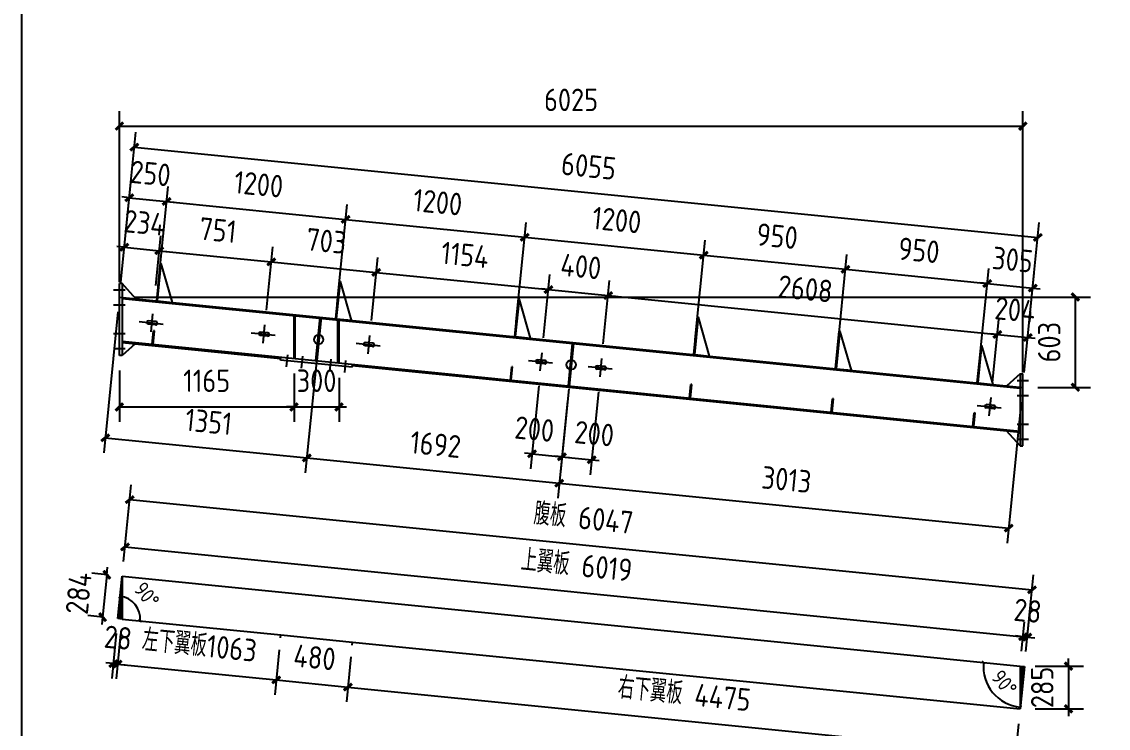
# Model space of a CAD drawing. Extents: x 533809 to 747315, y -17138 to 180511.
# Drawn here: x 664149 to 671395, y 133386 to 138100 of the extents above; entities that cross this region are included whole.
import ezdxf

# ---------------------------------------------------------------- set-up
doc = ezdxf.new("R2010")
doc.units = 0
doc.header["$LTSCALE"] = 1000
doc.header["$MEASUREMENT"] = 0
doc.layers.add('AXIS', color=3, linetype='Continuous')
doc.layers.add('DOTE', color=1, linetype='Continuous')
doc.styles.get("Standard").update_dxf_attribs({"font": 'gbenor.shx', "bigfont": 'gbcbig.shx'})
doc.dimstyles.get("Standard").update_dxf_attribs({"dimscale": 100, "dimtxt": 3.5, "dimasz": 1, "dimexe": 2.5, "dimexo": 3, "dimgap": 1.5, "dimtad": 1, "dimdec": 0, "dimzin": 0, "dimdsep": 46, "dimtxsty": 'Standard', "dimblk": 'ARCHTICK', "dimcen": 0.09, "dimadec": 0, "dimazin": 0, "dimtfac": 1, "dimtdec": 0, "dimtix": 1, "dimtmove": 2, "dimatfit": 3, "dimfxl": 1, "dimtolj": 1, "dimtzin": 0, "dimarcsym": 0})

# ---------------------------------------------------------------- blocks, each defined once
blk = doc.blocks.new('_ArchTick')
at = {"color": 0, "linetype": 'ByBlock', "const_width": 0.4}
blk.add_lwpolyline([(-0.5, -0.5), (0.5, 0.5)], dxfattribs=at)
blk = doc.blocks.new('*D1170')
at = {"layer": 'AXIS', "color": 3, "lineweight": -2}
for p, q in [((664828.2, 134500), (664847.7, 134695.8)), ((664837.8, 134596.3), (670826.8, 133997.4)), ((670817.2, 133901.1), (670836.7, 134096.9))]:
    blk.add_line(p, q, dxfattribs=at)
at = {"layer": 'Defpoints', "color": 0}
for p in [(664818.2, 134400.5), (670826.8, 133997.4), (670807.2, 133801.6)]:
    blk.add_point(p, dxfattribs=at)
at = {"layer": 'AXIS', "color": 3, "lineweight": -2, "xscale": 50, "yscale": 50, "zscale": 50}
for p, rotation in [((664837.8, 134596.3), 174.289406862513), ((670826.8, 133997.4), 354.2894068625131)]:
    blk.add_blockref('_ArchTick', p, dxfattribs=dict(at, rotation=rotation))
at = {"layer": 'AXIS', "color": 0, "insert": (667850.2, 134475.9), "char_height": 150, "attachment_point": 5, "rotation": 354.28941}
blk.add_mtext('\\A1;上翼板 6019', dxfattribs=at)
blk = doc.blocks.new('*D1171')
at = {"layer": 'AXIS', "color": 3, "lineweight": -2}
for p, q in [((670817.2, 133901.1), (670836.7, 134096.9)), ((670845.4, 133898.3), (670865, 134094)), ((670826.8, 133997.4), (670777, 134002.3)), ((670826.8, 133997.4), (670855.1, 133994.5)), ((670855.1, 133994.5), (670904.8, 133989.6))]:
    blk.add_line(p, q, dxfattribs=at)
at = {"layer": 'Defpoints', "color": 0}
for p in [(670855.1, 133994.5), (670807.2, 133801.6), (670835.5, 133798.8)]:
    blk.add_point(p, dxfattribs=at)
at = {"layer": 'AXIS', "color": 3, "lineweight": -2, "xscale": 50, "yscale": 50, "zscale": 50}
for p, rotation in [((670826.8, 133997.4), 354.2894068625289), ((670855.1, 133994.5), 174.2894068625289)]:
    blk.add_blockref('_ArchTick', p, dxfattribs=dict(at, rotation=rotation))
at = {"layer": 'AXIS', "color": 0, "insert": (670858.3, 134170.1), "char_height": 150, "attachment_point": 5, "rotation": 354.28941}
blk.add_mtext('\\A1;28', dxfattribs=at)
blk = doc.blocks.new('*D1172')
at = {"layer": 'AXIS', "color": 3, "lineweight": -2}
for p, q in [((664828.2, 134500), (664879.3, 135011.2)), ((664869.3, 134911.7), (670886.6, 134310)), ((670845.4, 133898.3), (670896.6, 134409.5))]:
    blk.add_line(p, q, dxfattribs=at)
at = {"layer": 'Defpoints', "color": 0}
for p in [(664818.2, 134400.5), (670886.6, 134310), (670835.5, 133798.8)]:
    blk.add_point(p, dxfattribs=at)
at = {"layer": 'AXIS', "color": 3, "lineweight": -2, "xscale": 50, "yscale": 50, "zscale": 50}
for p, rotation in [((664869.3, 134911.7), 174.2894068625008), ((670886.6, 134310), 354.2894068625008)]:
    blk.add_blockref('_ArchTick', p, dxfattribs=dict(at, rotation=rotation))
at = {"layer": 'AXIS', "color": 0, "insert": (667895.9, 134789.9), "char_height": 150, "attachment_point": 5, "rotation": 354.28941}
blk.add_mtext('\\A1;腹板 6047', dxfattribs=at)
blk = doc.blocks.new('*D1173')
at = {"layer": 'AXIS', "color": 3, "lineweight": -2}
for p, q in [((664718.7, 134410.4), (664617.4, 134420.6)), ((664716.9, 134410.6), (664721.9, 134460.4)), ((664716.9, 134410.6), (664688.6, 134128)), ((664690.5, 134127.9), (664589.1, 134138)), ((664688.6, 134128), (664683.7, 134078.3))]:
    blk.add_line(p, q, dxfattribs=at)
at = {"layer": 'Defpoints', "color": 0}
for p in [(664818.2, 134400.5), (664688.6, 134128), (664790, 134117.9)]:
    blk.add_point(p, dxfattribs=at)
at = {"layer": 'AXIS', "color": 3, "lineweight": -2, "xscale": 50, "yscale": 50, "zscale": 50}
for p, rotation in [((664716.9, 134410.6), 264.2894068625126), ((664688.6, 134128), 84.28940686251264)]:
    blk.add_blockref('_ArchTick', p, dxfattribs=dict(at, rotation=rotation))
at = {"layer": 'AXIS', "color": 0, "insert": (664528.6, 134286.7), "char_height": 150, "attachment_point": 5, "rotation": 84.28941}
blk.add_mtext('\\A1;284', dxfattribs=at)
blk = doc.blocks.new('*D1174')
at = {"layer": 'AXIS', "color": 3, "lineweight": -2}
for p, q in [((664780, 134018.4), (664750, 133718.2)), ((664808.3, 134015.6), (664778.3, 133715.4)), ((664759.9, 133817.7), (664710.2, 133822.7)), ((664759.9, 133817.7), (664788.2, 133814.9)), ((664788.2, 133814.9), (664838, 133809.9))]:
    blk.add_line(p, q, dxfattribs=at)
at = {"layer": 'Defpoints', "color": 0}
for p in [(664790, 134117.9), (664818.2, 134115.1), (664788.2, 133814.9)]:
    blk.add_point(p, dxfattribs=at)
at = {"layer": 'AXIS', "color": 3, "lineweight": -2, "xscale": 50, "yscale": 50, "zscale": 50}
for p, rotation in [((664759.9, 133817.7), 354.2894068624069), ((664788.2, 133814.9), 174.2894068624069)]:
    blk.add_blockref('_ArchTick', p, dxfattribs=dict(at, rotation=rotation))
at = {"layer": 'AXIS', "color": 0, "insert": (664791.5, 133990.5), "char_height": 150, "attachment_point": 5, "rotation": 354.28941}
blk.add_mtext('\\A1;28', dxfattribs=at)
blk = doc.blocks.new('*D1175')
at = {"layer": 'AXIS', "color": 3, "lineweight": -2}
for p, q in [((664808.3, 134015.6), (664778.3, 133715.4)), ((665866.5, 133909.8), (665836.4, 133609.6)), ((664788.2, 133814.9), (665846.4, 133709.1))]:
    blk.add_line(p, q, dxfattribs=at)
at = {"layer": 'Defpoints', "color": 0}
for p in [(664818.2, 134115.1), (665876.4, 134009.3), (665846.4, 133709.1)]:
    blk.add_point(p, dxfattribs=at)
at = {"layer": 'AXIS', "color": 3, "lineweight": -2, "xscale": 50, "yscale": 50, "zscale": 50}
for p, rotation in [((664788.2, 133814.9), 174.2894068624242), ((665846.4, 133709.1), 354.2894068624242)]:
    blk.add_blockref('_ArchTick', p, dxfattribs=dict(at, rotation=rotation))
at = {"layer": 'AXIS', "color": 0, "insert": (665335.2, 133941.1), "char_height": 150, "attachment_point": 5, "rotation": 354.28941}
blk.add_mtext('\\A1;左下翼板1063', dxfattribs=at)
blk = doc.blocks.new('*D1176')
at = {"layer": 'AXIS', "color": 3, "lineweight": -2}
for p, q in [((665866.5, 133909.8), (665836.4, 133609.6)), ((666344.1, 133862), (666314.1, 133561.8)), ((665846.4, 133709.1), (666324, 133661.3))]:
    blk.add_line(p, q, dxfattribs=at)
at = {"layer": 'Defpoints', "color": 0}
for p in [(665876.4, 134009.3), (666354, 133961.5), (666324, 133661.3)]:
    blk.add_point(p, dxfattribs=at)
at = {"layer": 'AXIS', "color": 3, "lineweight": -2, "xscale": 50, "yscale": 50, "zscale": 50}
for p, rotation in [((665846.4, 133709.1), 174.2894068624242), ((666324, 133661.3), 354.2894068624242)]:
    blk.add_blockref('_ArchTick', p, dxfattribs=dict(at, rotation=rotation))
at = {"layer": 'AXIS', "color": 0, "insert": (666102.6, 133859.3), "char_height": 150, "attachment_point": 5, "rotation": 354.28941}
blk.add_mtext('\\A1;480', dxfattribs=at)
blk = doc.blocks.new('*D1177')
at = {"layer": 'AXIS', "color": 3, "lineweight": -2}
for p, q in [((666344.1, 133862), (666314.1, 133561.8)), ((666324, 133661.3), (670777.2, 133216)), ((670797.3, 133416.7), (670767.3, 133116.5))]:
    blk.add_line(p, q, dxfattribs=at)
at = {"layer": 'Defpoints', "color": 0}
for p in [(666354, 133961.5), (670807.2, 133516.2), (670777.2, 133216)]:
    blk.add_point(p, dxfattribs=at)
at = {"layer": 'AXIS', "color": 3, "lineweight": -2, "xscale": 50, "yscale": 50, "zscale": 50}
for p, rotation in [((666324, 133661.3), 174.2894068624242), ((670777.2, 133216), 354.2894068624242)]:
    blk.add_blockref('_ArchTick', p, dxfattribs=dict(at, rotation=rotation))
at = {"layer": 'AXIS', "color": 0, "insert": (668568.5, 133617.7), "char_height": 150, "attachment_point": 5, "rotation": 354.28941}
blk.add_mtext('\\A1;右下翼板 4475', dxfattribs=at)
blk = doc.blocks.new('*D1178')
at = {"color": 0, "lineweight": -2}
blk.add_arc((670835.5, 133798.8), 273.2, 174.28941, 264.28941, dxfattribs=at)
at = {"layer": 'Defpoints', "color": 0}
for p in [(664818.2, 134400.5), (670807.2, 133801.6), (670835.5, 133798.8), (670586.5, 133686.4), (670807.2, 133516.2)]:
    blk.add_point(p, dxfattribs=at)
at = {"color": 0, "lineweight": -2, "xscale": 20, "yscale": 20, "zscale": 20}
for p, rotation in [((670563.7, 133825.9), 84.28940686250147), ((670808.3, 133526.9), 354.2894068624994)]:
    blk.add_blockref('_ArchTick', p, dxfattribs=dict(at, rotation=rotation))
at = {"color": 0, "insert": (670701.5, 133689.1), "char_height": 100, "attachment_point": 5, "rotation": 309.28941}
blk.add_mtext('\\A1;90°', dxfattribs=at)
blk = doc.blocks.new('*D1179')
at = {"color": 0, "lineweight": -2}
blk.add_arc((664790, 134117.9), 149.2, 354.28941, 84.28941, dxfattribs=at)
at = {"layer": 'Defpoints', "color": 0}
for p in [(664818.2, 134400.5), (664925.9, 134179.3), (664790, 134117.9), (664818.2, 134115.1), (665876.4, 134009.3)]:
    blk.add_point(p, dxfattribs=at)
at = {"color": 0, "lineweight": -2, "xscale": 20, "yscale": 20, "zscale": 20}
for p, rotation in [((664804.8, 134266.3), 174.2894068625157), ((664938.4, 134103.1), 264.2894068624988)]:
    blk.add_blockref('_ArchTick', p, dxfattribs=dict(at, rotation=rotation))
at = {"color": 0, "insert": (664982.8, 134275.7), "char_height": 100, "attachment_point": 5, "rotation": 309.28941}
blk.add_mtext('\\A1;90°', dxfattribs=at)
blk = doc.blocks.new('*D1840')
at = {"layer": 'AXIS', "color": 3, "lineweight": -2}
for p, q in [((664900.2, 136263.3), (671276.3, 136263.3)), ((671176.3, 135660.8), (671176.3, 136263.3)), ((670925.2, 135660.8), (671276.3, 135660.8))]:
    blk.add_line(p, q, dxfattribs=at)
at = {"layer": 'Defpoints', "color": 0}
for p in [(664800.2, 136263.3), (671176.3, 136263.3), (670825.2, 135660.8)]:
    blk.add_point(p, dxfattribs=at)
at = {"layer": 'AXIS', "color": 3, "lineweight": -2, "xscale": 50, "yscale": 50, "zscale": 50}
for p, rotation in [((671176.3, 136263.3), 90), ((671176.3, 135660.8), 270)]:
    blk.add_blockref('_ArchTick', p, dxfattribs=dict(at, rotation=rotation))
at = {"layer": 'AXIS', "color": 0, "insert": (671001.3, 135962), "char_height": 150, "attachment_point": 5, "rotation": 90}
blk.add_mtext('\\A1;603', dxfattribs=at)
blk = doc.blocks.new('*D1834')
at = {"layer": 'AXIS', "color": 3, "lineweight": -2}
for p, q in [((664800.2, 136363.3), (664800.2, 137503.5)), ((670825.2, 135760.8), (670825.2, 137503.5)), ((664800.2, 137403.5), (670825.2, 137403.5))]:
    blk.add_line(p, q, dxfattribs=at)
at = {"layer": 'Defpoints', "color": 0}
for p in [(670825.2, 137403.5), (664800.2, 136263.3), (670825.2, 135660.8)]:
    blk.add_point(p, dxfattribs=at)
at = {"layer": 'AXIS', "color": 3, "lineweight": -2, "xscale": 50, "yscale": 50, "zscale": 50, "rotation": 180}
blk.add_blockref('_ArchTick', (664800.2, 137403.5), dxfattribs=at)
at = {"layer": 'AXIS', "color": 3, "lineweight": -2, "xscale": 50, "yscale": 50, "zscale": 50}
blk.add_blockref('_ArchTick', (670825.2, 137403.5), dxfattribs=at)
at = {"layer": 'AXIS', "color": 0, "insert": (667812.7, 137578.5), "char_height": 150, "attachment_point": 5}
blk.add_mtext('\\A1;6025', dxfattribs=at)
blk = doc.blocks.new('*D1841')
at = {"layer": 'AXIS', "color": 3, "lineweight": -2}
for p, q in [((664810.2, 136362.8), (664910.2, 137362.9)), ((664900.2, 137263.4), (670925.2, 136660.9)), ((670835.2, 135760.3), (670935.2, 136760.4))]:
    blk.add_line(p, q, dxfattribs=at)
at = {"layer": 'Defpoints', "color": 0}
for p in [(670925.2, 136660.9), (664800.2, 136263.3), (670825.2, 135660.8)]:
    blk.add_point(p, dxfattribs=at)
at = {"layer": 'AXIS', "color": 3, "lineweight": -2, "xscale": 50, "yscale": 50, "zscale": 50}
for p, rotation in [((664900.2, 137263.4), 174.2894068625012), ((670925.2, 136660.9), 354.2894068625012)]:
    blk.add_blockref('_ArchTick', p, dxfattribs=dict(at, rotation=rotation))
at = {"layer": 'AXIS', "color": 0, "insert": (667930.1, 137136.3), "char_height": 150, "attachment_point": 5, "rotation": 354.28941}
blk.add_mtext('\\A1;6055', dxfattribs=at)
blk = doc.blocks.new('*D1835')
at = {"layer": 'AXIS', "color": 3, "lineweight": -2}
for p, q in [((664810.2, 136362.8), (664876.4, 137025.2)), ((665058.9, 136337.9), (665125.2, 137000.3)), ((664866.5, 136925.7), (664816.7, 136930.7)), ((664866.5, 136925.7), (665115.2, 136900.8)), ((665115.2, 136900.8), (665165, 136895.8))]:
    blk.add_line(p, q, dxfattribs=at)
at = {"layer": 'Defpoints', "color": 0}
for p in [(665115.2, 136900.8), (664800.2, 136263.3), (665049, 136238.4)]:
    blk.add_point(p, dxfattribs=at)
at = {"layer": 'AXIS', "color": 3, "lineweight": -2, "xscale": 50, "yscale": 50, "zscale": 50}
for p, rotation in [((664866.5, 136925.7), 354.2894068624951), ((665115.2, 136900.8), 174.289406862495)]:
    blk.add_blockref('_ArchTick', p, dxfattribs=dict(at, rotation=rotation))
at = {"layer": 'AXIS', "color": 0, "insert": (665008.3, 137087.4), "char_height": 150, "attachment_point": 5, "rotation": 354.28941}
blk.add_mtext('\\A1;250', dxfattribs=at)
blk = doc.blocks.new('*D1842')
at = {"layer": 'AXIS', "color": 3, "lineweight": -2}
for p, q in [((665058.9, 136337.9), (665125.2, 137000.3)), ((665115.2, 136900.8), (666309.3, 136781.4)), ((666253, 136218.5), (666319.2, 136880.9))]:
    blk.add_line(p, q, dxfattribs=at)
at = {"layer": 'Defpoints', "color": 0}
for p in [(666309.3, 136781.4), (665049, 136238.4), (666243, 136119)]:
    blk.add_point(p, dxfattribs=at)
at = {"layer": 'AXIS', "color": 3, "lineweight": -2, "xscale": 50, "yscale": 50, "zscale": 50}
for p, rotation in [((665115.2, 136900.8), 174.2894068625289), ((666309.3, 136781.4), 354.2894068625289)]:
    blk.add_blockref('_ArchTick', p, dxfattribs=dict(at, rotation=rotation))
at = {"layer": 'AXIS', "color": 0, "insert": (665729.7, 137015.2), "char_height": 150, "attachment_point": 5, "rotation": 354.28941}
blk.add_mtext('\\A1;1200', dxfattribs=at)
blk = doc.blocks.new('*D1843')
at = {"layer": 'AXIS', "color": 3, "lineweight": -2}
for p, q in [((666253, 136218.5), (666319.2, 136880.9)), ((666309.3, 136781.4), (667503.3, 136662)), ((667447, 136099.1), (667513.3, 136761.5))]:
    blk.add_line(p, q, dxfattribs=at)
at = {"layer": 'Defpoints', "color": 0}
for p in [(667503.3, 136662), (666243, 136119), (667437.1, 135999.6)]:
    blk.add_point(p, dxfattribs=at)
at = {"layer": 'AXIS', "color": 3, "lineweight": -2, "xscale": 50, "yscale": 50, "zscale": 50}
for p, rotation in [((666309.3, 136781.4), 174.2894068625289), ((667503.3, 136662), 354.2894068625289)]:
    blk.add_blockref('_ArchTick', p, dxfattribs=dict(at, rotation=rotation))
at = {"layer": 'AXIS', "color": 0, "insert": (666923.7, 136895.8), "char_height": 150, "attachment_point": 5, "rotation": 354.28941}
blk.add_mtext('\\A1;1200', dxfattribs=at)
blk = doc.blocks.new('*D1844')
at = {"layer": 'AXIS', "color": 3, "lineweight": -2}
for p, q in [((667447, 136099.1), (667513.3, 136761.5)), ((667503.3, 136662), (668697.4, 136542.6)), ((668641.1, 135979.7), (668707.3, 136642.1))]:
    blk.add_line(p, q, dxfattribs=at)
at = {"layer": 'Defpoints', "color": 0}
for p in [(668697.4, 136542.6), (667437.1, 135999.6), (668631.1, 135880.2)]:
    blk.add_point(p, dxfattribs=at)
at = {"layer": 'AXIS', "color": 3, "lineweight": -2, "xscale": 50, "yscale": 50, "zscale": 50}
for p, rotation in [((667503.3, 136662), 174.2894068625289), ((668697.4, 136542.6), 354.2894068625289)]:
    blk.add_blockref('_ArchTick', p, dxfattribs=dict(at, rotation=rotation))
at = {"layer": 'AXIS', "color": 0, "insert": (668117.7, 136776.4), "char_height": 150, "attachment_point": 5, "rotation": 354.28941}
blk.add_mtext('\\A1;1200', dxfattribs=at)
blk = doc.blocks.new('*D1845')
at = {"layer": 'AXIS', "color": 3, "lineweight": -2}
for p, q in [((668641.1, 135979.7), (668707.3, 136642.1)), ((668697.4, 136542.6), (669642.6, 136448.1)), ((669586.3, 135885.1), (669652.6, 136547.6))]:
    blk.add_line(p, q, dxfattribs=at)
at = {"layer": 'Defpoints', "color": 0}
for p in [(669642.6, 136448.1), (668631.1, 135880.2), (669576.4, 135785.6)]:
    blk.add_point(p, dxfattribs=at)
at = {"layer": 'AXIS', "color": 3, "lineweight": -2, "xscale": 50, "yscale": 50, "zscale": 50}
for p, rotation in [((668697.4, 136542.6), 174.2894068625289), ((669642.6, 136448.1), 354.2894068625289)]:
    blk.add_blockref('_ArchTick', p, dxfattribs=dict(at, rotation=rotation))
at = {"layer": 'AXIS', "color": 0, "insert": (669187.4, 136669.5), "char_height": 150, "attachment_point": 5, "rotation": 354.28941}
blk.add_mtext('\\A1;950', dxfattribs=at)
blk = doc.blocks.new('*D1846')
at = {"layer": 'AXIS', "color": 3, "lineweight": -2}
for p, q in [((669586.3, 135885.1), (669652.6, 136547.6)), ((669642.6, 136448.1), (670587.9, 136353.5)), ((670531.6, 135790.6), (670597.9, 136453))]:
    blk.add_line(p, q, dxfattribs=at)
at = {"layer": 'Defpoints', "color": 0}
for p in [(670587.9, 136353.5), (669576.4, 135785.6), (670521.7, 135691.1)]:
    blk.add_point(p, dxfattribs=at)
at = {"layer": 'AXIS', "color": 3, "lineweight": -2, "xscale": 50, "yscale": 50, "zscale": 50}
for p, rotation in [((669642.6, 136448.1), 174.2894068625289), ((670587.9, 136353.5), 354.2894068625289)]:
    blk.add_blockref('_ArchTick', p, dxfattribs=dict(at, rotation=rotation))
at = {"layer": 'AXIS', "color": 0, "insert": (670132.7, 136574.9), "char_height": 150, "attachment_point": 5, "rotation": 354.28941}
blk.add_mtext('\\A1;950', dxfattribs=at)
blk = doc.blocks.new('*D1847')
at = {"layer": 'AXIS', "color": 3, "lineweight": -2}
for p, q in [((670531.6, 135790.6), (670597.9, 136453)), ((670835.2, 135760.3), (670901.4, 136422.7)), ((670587.9, 136353.5), (670538.2, 136358.5)), ((670587.9, 136353.5), (670891.5, 136323.2)), ((670891.5, 136323.2), (670941.2, 136318.2))]:
    blk.add_line(p, q, dxfattribs=at)
at = {"layer": 'Defpoints', "color": 0}
for p in [(670891.5, 136323.2), (670521.7, 135691.1), (670825.2, 135660.8)]:
    blk.add_point(p, dxfattribs=at)
at = {"layer": 'AXIS', "color": 3, "lineweight": -2, "xscale": 50, "yscale": 50, "zscale": 50}
for p, rotation in [((670587.9, 136353.5), 354.2894068625289), ((670891.5, 136323.2), 174.2894068625289)]:
    blk.add_blockref('_ArchTick', p, dxfattribs=dict(at, rotation=rotation))
at = {"layer": 'AXIS', "color": 0, "insert": (670757.1, 136512.5), "char_height": 150, "attachment_point": 5, "rotation": 354.28941}
blk.add_mtext('\\A1;305', dxfattribs=at)
blk = doc.blocks.new('*D1836')
at = {"layer": 'AXIS', "color": 3, "lineweight": -2}
for p, q in [((664810.2, 136362.8), (664843.4, 136695.3)), ((665043.1, 136339.5), (665076.4, 136672)), ((664833.5, 136595.8), (664783.7, 136600.8)), ((664833.5, 136595.8), (665066.4, 136572.5)), ((665066.4, 136572.5), (665116.2, 136567.6))]:
    blk.add_line(p, q, dxfattribs=at)
at = {"layer": 'Defpoints', "color": 0}
for p in [(665066.4, 136572.5), (664800.2, 136263.3), (665033.1, 136240)]:
    blk.add_point(p, dxfattribs=at)
at = {"layer": 'AXIS', "color": 3, "lineweight": -2, "xscale": 50, "yscale": 50, "zscale": 50}
for p, rotation in [((664833.5, 136595.8), 354.2894068618554), ((665066.4, 136572.5), 174.2894068618554)]:
    blk.add_blockref('_ArchTick', p, dxfattribs=dict(at, rotation=rotation))
at = {"layer": 'AXIS', "color": 0, "insert": (664967.4, 136758.3), "char_height": 150, "attachment_point": 5, "rotation": 354.28941}
blk.add_mtext('\\A1;234', dxfattribs=at)
blk = doc.blocks.new('*D1848')
at = {"layer": 'AXIS', "color": 3, "lineweight": -2}
for p, q in [((665043.1, 136339.5), (665076.4, 136672)), ((665781.2, 136176.2), (665823.4, 136597.3)), ((665066.4, 136572.5), (665813.4, 136497.8))]:
    blk.add_line(p, q, dxfattribs=at)
at = {"layer": 'Defpoints', "color": 0}
for p in [(665813.4, 136497.8), (665033.1, 136240), (665771.3, 136076.7)]:
    blk.add_point(p, dxfattribs=at)
at = {"layer": 'AXIS', "color": 3, "lineweight": -2, "xscale": 50, "yscale": 50, "zscale": 50}
for p, rotation in [((665066.4, 136572.5), 174.2894068617957), ((665813.4, 136497.8), 354.2894068617957)]:
    blk.add_blockref('_ArchTick', p, dxfattribs=dict(at, rotation=rotation))
at = {"layer": 'AXIS', "color": 0, "insert": (665457.3, 136709.3), "char_height": 150, "attachment_point": 5, "rotation": 354.28941}
blk.add_mtext('\\A1;751', dxfattribs=at)
blk = doc.blocks.new('*D1849')
at = {"layer": 'AXIS', "color": 3, "lineweight": -2}
for p, q in [((665781.2, 136176.2), (665823.4, 136597.3)), ((666481.2, 136106.2), (666523.4, 136527.3)), ((665813.4, 136497.8), (666513.4, 136427.8))]:
    blk.add_line(p, q, dxfattribs=at)
at = {"layer": 'Defpoints', "color": 0}
for p in [(666513.4, 136427.8), (665771.3, 136076.7), (666471.3, 136006.7)]:
    blk.add_point(p, dxfattribs=at)
at = {"layer": 'AXIS', "color": 3, "lineweight": -2, "xscale": 50, "yscale": 50, "zscale": 50}
for p, rotation in [((665813.4, 136497.8), 174.2894068617957), ((666513.4, 136427.8), 354.2894068617957)]:
    blk.add_blockref('_ArchTick', p, dxfattribs=dict(at, rotation=rotation))
at = {"layer": 'AXIS', "color": 0, "insert": (666180.8, 136637), "char_height": 150, "attachment_point": 5, "rotation": 354.28941}
blk.add_mtext('\\A1;703', dxfattribs=at)
blk = doc.blocks.new('*D1850')
at = {"layer": 'AXIS', "color": 3, "lineweight": -2}
for p, q in [((666481.2, 136106.2), (666523.4, 136527.3)), ((666513.4, 136427.8), (667661.9, 136313)), ((667629.7, 135991.4), (667671.8, 136412.5))]:
    blk.add_line(p, q, dxfattribs=at)
at = {"layer": 'Defpoints', "color": 0}
for p in [(667661.9, 136313), (666471.3, 136006.7), (667619.8, 135891.9)]:
    blk.add_point(p, dxfattribs=at)
at = {"layer": 'AXIS', "color": 3, "lineweight": -2, "xscale": 50, "yscale": 50, "zscale": 50}
for p, rotation in [((666513.4, 136427.8), 174.2894068617957), ((667661.9, 136313), 354.2894068617957)]:
    blk.add_blockref('_ArchTick', p, dxfattribs=dict(at, rotation=rotation))
at = {"layer": 'AXIS', "color": 0, "insert": (667105.1, 136544.5), "char_height": 150, "attachment_point": 5, "rotation": 354.28941}
blk.add_mtext('\\A1;1154', dxfattribs=at)
blk = doc.blocks.new('*D1851')
at = {"layer": 'AXIS', "color": 3, "lineweight": -2}
for p, q in [((667629.7, 135991.4), (667671.8, 136412.5)), ((668027.7, 135951.6), (668069.9, 136372.7)), ((667661.9, 136313), (667612.1, 136318)), ((667661.9, 136313), (668059.9, 136273.2)), ((668059.9, 136273.2), (668109.7, 136268.2))]:
    blk.add_line(p, q, dxfattribs=at)
at = {"layer": 'Defpoints', "color": 0}
for p in [(668059.9, 136273.2), (667619.8, 135891.9), (668017.8, 135852.1)]:
    blk.add_point(p, dxfattribs=at)
at = {"layer": 'AXIS', "color": 3, "lineweight": -2, "xscale": 50, "yscale": 50, "zscale": 50}
for p, rotation in [((667661.9, 136313), 354.2894068617957), ((668059.9, 136273.2), 174.2894068617957)]:
    blk.add_blockref('_ArchTick', p, dxfattribs=dict(at, rotation=rotation))
at = {"layer": 'AXIS', "color": 0, "insert": (667878.3, 136467.2), "char_height": 150, "attachment_point": 5, "rotation": 354.28941}
blk.add_mtext('\\A1;400', dxfattribs=at)
blk = doc.blocks.new('*D1852')
at = {"layer": 'AXIS', "color": 3, "lineweight": -2}
for p, q in [((668027.7, 135951.6), (668069.9, 136372.7)), ((668059.9, 136273.2), (670655.4, 136013.6)), ((670623.2, 135692), (670665.4, 136113.1))]:
    blk.add_line(p, q, dxfattribs=at)
at = {"layer": 'Defpoints', "color": 0}
for p in [(670655.4, 136013.6), (668017.8, 135852.1), (670613.3, 135592.5)]:
    blk.add_point(p, dxfattribs=at)
at = {"layer": 'AXIS', "color": 3, "lineweight": -2, "xscale": 50, "yscale": 50, "zscale": 50}
for p, rotation in [((668059.9, 136273.2), 174.2894068617957), ((670655.4, 136013.6), 354.2894068617957)]:
    blk.add_blockref('_ArchTick', p, dxfattribs=dict(at, rotation=rotation))
at = {"layer": 'AXIS', "color": 0, "insert": (669375.1, 136317.5), "char_height": 150, "attachment_point": 5, "rotation": 354.28941}
blk.add_mtext('\\A1;2608', dxfattribs=at)
blk = doc.blocks.new('*D1853')
at = {"layer": 'AXIS', "color": 3, "lineweight": -2}
for p, q in [((670623.2, 135692), (670665.4, 136113.1)), ((670835.2, 135760.3), (670868.4, 136092.8)), ((670655.4, 136013.6), (670605.7, 136018.6)), ((670655.4, 136013.6), (670858.5, 135993.3)), ((670858.5, 135993.3), (670908.2, 135988.4))]:
    blk.add_line(p, q, dxfattribs=at)
at = {"layer": 'Defpoints', "color": 0}
for p in [(670858.5, 135993.3), (670825.2, 135660.8), (670613.3, 135592.5)]:
    blk.add_point(p, dxfattribs=at)
at = {"layer": 'AXIS', "color": 3, "lineweight": -2, "xscale": 50, "yscale": 50, "zscale": 50}
for p, rotation in [((670655.4, 136013.6), 354.2894068617957), ((670858.5, 135993.3), 174.2894068617957)]:
    blk.add_blockref('_ArchTick', p, dxfattribs=dict(at, rotation=rotation))
at = {"layer": 'AXIS', "color": 0, "insert": (670774.4, 136177.6), "char_height": 150, "attachment_point": 5, "rotation": 354.28941}
blk.add_mtext('\\A1;204', dxfattribs=at)
blk = doc.blocks.new('*D1837')
at = {"layer": 'AXIS', "color": 3, "lineweight": -2}
for p, q in [((664790.3, 136163.8), (664696.4, 135224.6)), ((666134.3, 136029.3), (666040.4, 135090.2)), ((664706.3, 135324.1), (666050.4, 135189.7))]:
    blk.add_line(p, q, dxfattribs=at)
at = {"layer": 'Defpoints', "color": 0}
for p in [(664800.2, 136263.3), (666144.3, 136128.8), (666050.4, 135189.7)]:
    blk.add_point(p, dxfattribs=at)
at = {"layer": 'AXIS', "color": 3, "lineweight": -2, "xscale": 50, "yscale": 50, "zscale": 50}
for p, rotation in [((664706.3, 135324.1), 174.2894068624984), ((666050.4, 135189.7), 354.2894068624984)]:
    blk.add_blockref('_ArchTick', p, dxfattribs=dict(at, rotation=rotation))
at = {"layer": 'AXIS', "color": 0, "insert": (665395.7, 135431.1), "char_height": 150, "attachment_point": 5, "rotation": 354.28941}
blk.add_mtext('\\A1;1351', dxfattribs=at)
blk = doc.blocks.new('*D1854')
at = {"layer": 'AXIS', "color": 3, "lineweight": -2}
for p, q in [((666134.3, 136029.3), (666040.4, 135090.2)), ((667788.6, 135570.5), (667723.8, 134921.9)), ((666050.4, 135189.7), (667733.7, 135021.4))]:
    blk.add_line(p, q, dxfattribs=at)
at = {"layer": 'Defpoints', "color": 0}
for p in [(666144.3, 136128.8), (667798.6, 135670), (667733.7, 135021.4)]:
    blk.add_point(p, dxfattribs=at)
at = {"layer": 'AXIS', "color": 3, "lineweight": -2, "xscale": 50, "yscale": 50, "zscale": 50}
for p, rotation in [((666050.4, 135189.7), 174.2894068625289), ((667733.7, 135021.4), 354.2894068625289)]:
    blk.add_blockref('_ArchTick', p, dxfattribs=dict(at, rotation=rotation))
at = {"layer": 'AXIS', "color": 0, "insert": (666909.5, 135279.7), "char_height": 150, "attachment_point": 5, "rotation": 354.28941}
blk.add_mtext('\\A1;1692', dxfattribs=at)
blk = doc.blocks.new('*D1855')
at = {"layer": 'AXIS', "color": 3, "lineweight": -2}
for p, q in [((667788.6, 135570.5), (667723.8, 134921.9)), ((670815.3, 135561.3), (670721.4, 134622.1)), ((667733.7, 135021.4), (670731.3, 134721.6))]:
    blk.add_line(p, q, dxfattribs=at)
at = {"layer": 'Defpoints', "color": 0}
for p in [(667798.6, 135670), (670825.2, 135660.8), (670731.3, 134721.6)]:
    blk.add_point(p, dxfattribs=at)
at = {"layer": 'AXIS', "color": 3, "lineweight": -2, "xscale": 50, "yscale": 50, "zscale": 50}
for p, rotation in [((667733.7, 135021.4), 174.2894068625289), ((670731.3, 134721.6), 354.2894068625289)]:
    blk.add_blockref('_ArchTick', p, dxfattribs=dict(at, rotation=rotation))
at = {"layer": 'AXIS', "color": 0, "insert": (669249.9, 135045.6), "char_height": 150, "attachment_point": 5, "rotation": 354.28941}
blk.add_mtext('\\A1;3013', dxfattribs=at)
blk = doc.blocks.new('*D1838')
at = {"layer": 'AXIS', "color": 3, "lineweight": -2}
for p, q in [((664800.2, 135773.3), (664800.2, 135429.7)), ((665965.2, 135753.3), (665965.2, 135429.7)), ((664800.2, 135529.7), (665965.2, 135529.7))]:
    blk.add_line(p, q, dxfattribs=at)
at = {"layer": 'Defpoints', "color": 0}
for p in [(664800.2, 135873.3), (665965.2, 135853.3), (665965.2, 135529.7)]:
    blk.add_point(p, dxfattribs=at)
at = {"layer": 'AXIS', "color": 3, "lineweight": -2, "xscale": 50, "yscale": 50, "zscale": 50, "rotation": 180}
blk.add_blockref('_ArchTick', (664800.2, 135529.7), dxfattribs=at)
at = {"layer": 'AXIS', "color": 3, "lineweight": -2, "xscale": 50, "yscale": 50, "zscale": 50}
blk.add_blockref('_ArchTick', (665965.2, 135529.7), dxfattribs=at)
at = {"layer": 'AXIS', "color": 0, "insert": (665382.7, 135704.7), "char_height": 150, "attachment_point": 5}
blk.add_mtext('\\A1;1165', dxfattribs=at)
blk = doc.blocks.new('*D1839')
at = {"layer": 'AXIS', "color": 3, "lineweight": -2}
for p, q in [((665965.2, 135753.3), (665965.2, 135429.7)), ((666265.2, 135723.3), (666265.2, 135429.7)), ((665965.2, 135529.7), (665915.2, 135529.7)), ((665965.2, 135529.7), (666265.2, 135529.7)), ((666265.2, 135529.7), (666315.2, 135529.7))]:
    blk.add_line(p, q, dxfattribs=at)
at = {"layer": 'Defpoints', "color": 0}
for p in [(665965.2, 135853.3), (666265.2, 135823.3), (666265.2, 135529.7)]:
    blk.add_point(p, dxfattribs=at)
at = {"layer": 'AXIS', "color": 3, "lineweight": -2, "xscale": 50, "yscale": 50, "zscale": 50}
blk.add_blockref('_ArchTick', (665965.2, 135529.7), dxfattribs=at)
at = {"layer": 'AXIS', "color": 3, "lineweight": -2, "xscale": 50, "yscale": 50, "zscale": 50, "rotation": 180}
blk.add_blockref('_ArchTick', (666265.2, 135529.7), dxfattribs=at)
at = {"layer": 'AXIS', "color": 0, "insert": (666115.2, 135704.7), "char_height": 150, "attachment_point": 5}
blk.add_mtext('\\A1;300', dxfattribs=at)
blk = doc.blocks.new('*D1870')
at = {"layer": 'AXIS', "color": 3, "lineweight": -2}
for p, q in [((667597.7, 135671), (667542.4, 135117.8)), ((667796.7, 135651.1), (667741.4, 135097.9)), ((667552.3, 135217.3), (667502.6, 135222.2)), ((667552.3, 135217.3), (667751.3, 135197.4)), ((667751.3, 135197.4), (667801.1, 135192.4))]:
    blk.add_line(p, q, dxfattribs=at)
at = {"layer": 'Defpoints', "color": 0}
for p in [(667607.6, 135770.5), (667806.6, 135750.6), (667751.3, 135197.4)]:
    blk.add_point(p, dxfattribs=at)
at = {"layer": 'AXIS', "color": 3, "lineweight": -2, "xscale": 50, "yscale": 50, "zscale": 50}
for p, rotation in [((667552.3, 135217.3), 354.2894068624207), ((667751.3, 135197.4), 174.2894068624207)]:
    blk.add_blockref('_ArchTick', p, dxfattribs=dict(at, rotation=rotation))
at = {"layer": 'AXIS', "color": 0, "insert": (667568.8, 135382.1), "char_height": 150, "attachment_point": 5, "rotation": 354.28941}
blk.add_mtext('\\A1;200', dxfattribs=at)
blk = doc.blocks.new('*D1871')
at = {"layer": 'AXIS', "color": 3, "lineweight": -2}
for p, q in [((667796.7, 135651.1), (667741.4, 135097.9)), ((667995.7, 135631.2), (667940.4, 135078)), ((667751.3, 135197.4), (667701.6, 135202.3)), ((667751.3, 135197.4), (667950.3, 135177.5)), ((667950.3, 135177.5), (668000.1, 135172.5))]:
    blk.add_line(p, q, dxfattribs=at)
at = {"layer": 'Defpoints', "color": 0}
for p in [(667806.6, 135750.6), (668005.7, 135730.7), (667950.3, 135177.5)]:
    blk.add_point(p, dxfattribs=at)
at = {"layer": 'AXIS', "color": 3, "lineweight": -2, "xscale": 50, "yscale": 50, "zscale": 50}
for p, rotation in [((667751.3, 135197.4), 354.2894068624207), ((667950.3, 135177.5), 174.2894068624207)]:
    blk.add_blockref('_ArchTick', p, dxfattribs=dict(at, rotation=rotation))
at = {"layer": 'AXIS', "color": 0, "insert": (667967.7, 135351.6), "char_height": 150, "attachment_point": 5, "rotation": 354.28941}
blk.add_mtext('\\A1;200', dxfattribs=at)
blk = doc.blocks.new('*D2342')
at = {"layer": 'AXIS', "color": 3, "lineweight": -2}
for p, q in [((671129.8, 133801.6), (671129.8, 133851.6)), ((670907.2, 133801.6), (671229.8, 133801.6)), ((671129.8, 133801.6), (671129.8, 133516.2)), ((670907.2, 133516.2), (671229.8, 133516.2)), ((671129.8, 133516.2), (671129.8, 133466.2))]:
    blk.add_line(p, q, dxfattribs=at)
at = {"layer": 'Defpoints', "color": 0}
for p in [(670807.2, 133801.6), (670807.2, 133516.2), (671129.8, 133516.2)]:
    blk.add_point(p, dxfattribs=at)
at = {"layer": 'AXIS', "color": 3, "lineweight": -2, "xscale": 50, "yscale": 50, "zscale": 50}
for p, rotation in [((671129.8, 133801.6), 270), ((671129.8, 133516.2), 90)]:
    blk.add_blockref('_ArchTick', p, dxfattribs=dict(at, rotation=rotation))
at = {"layer": 'AXIS', "color": 0, "insert": (670954.8, 133658.9), "char_height": 150, "attachment_point": 5, "rotation": 90}
blk.add_mtext('\\A1;285', dxfattribs=at)

msp = doc.modelspace()

# ---------------------------------------------------------------- hatches: boundary and pattern name
h = msp.add_hatch()
h.set_pattern_fill('ANSI31', color=2, scale=5, style=0)
h.set_pattern_definition([(45, (0, -16800), (-5.61266008, 5.61266008), [])])
h.paths.add_polyline_path([(670835.5, 133798.8), (670807.2, 133801.6), (670807.2, 133516.2)])
h.paths.add_polyline_path([(664818.2, 134400.5), (664790, 134117.9), (664818.2, 134115.1)])

# ---------------------------------------------------------------- linework, layer by layer
at = {"color": 2}
for p, q in [((665049, 136238.4), (665073.9, 136487.1)), ((665055, 136237.8), (665079.8, 136486.5)), ((665079.8, 136486.5), (665073.9, 136487.1)), ((665154.5, 136227.8), (665079.8, 136486.5)), ((664838.2, 136308.3), (664762.2, 136308.3)), ((664818.2, 136353.3), (664800.2, 136353.3)), ((664800.2, 135873.3), (664800.2, 136353.3)), ((664818.2, 136353.3), (664818.2, 135873.3)), ((664909.6, 136252.3), (664818.2, 136353.3)), ((666243, 136119), (666267.9, 136367.7)), ((666249, 136118.4), (666273.9, 136367.1)), ((666273.9, 136367.1), (666267.9, 136367.7)), ((666348.5, 136108.4), (666273.9, 136367.1)), ((665055, 136237.8), (665154.5, 136227.8)), ((667437.1, 135999.6), (667461.9, 136248.3)), ((667443, 135999), (667467.9, 136247.7)), ((667467.9, 136247.7), (667461.9, 136248.3)), ((667542.5, 135989), (667467.9, 136247.7)), ((664838.2, 136208.3), (664762.2, 136208.3)), ((667458.9, 136217.9), (667437.1, 135999.6)), ((666249, 136118.4), (666348.5, 136108.4)), ((668631.1, 135880.2), (668656, 136128.9)), ((668652.9, 136098.4), (668631.1, 135880.2)), ((668637.1, 135879.6), (668662, 136128.3)), ((668662, 136128.3), (668656, 136128.9)), ((668736.6, 135869.6), (668662, 136128.3)), ((664838.2, 136018.3), (664762.2, 136018.3)), ((665019.9, 135947.8), (665028.9, 136037.4)), ((665025.9, 135947.2), (665034.9, 136036.8)), ((665034.9, 136036.8), (665028.9, 136037.4)), ((669576.4, 135785.6), (669601.3, 136034.4)), ((669582.4, 135785), (669607.2, 136033.8)), ((669607.2, 136033.8), (669601.3, 136034.4)), ((669681.9, 135775.1), (669607.2, 136033.8)), ((664904.5, 135951.3), (664818.2, 135873.3)), ((665025.9, 135947.2), (665019.9, 135947.8)), ((667443, 135999), (667542.5, 135989)), ((667794.6, 135670.4), (667822.9, 135953)), ((667802.6, 135669.6), (667830.8, 135952.2)), ((669598.2, 136003.9), (669576.4, 135785.6)), ((670521.7, 135691.1), (670546.6, 135939.9)), ((670527.7, 135690.5), (670552.5, 135939.3)), ((670552.5, 135939.3), (670546.6, 135939.9)), ((670627.2, 135680.6), (670552.5, 135939.3)), ((664838.2, 135918.3), (664762.2, 135918.3)), ((664818.2, 135873.3), (664800.2, 135873.3)), ((665915.2, 135798), (665923.2, 135877.6)), ((666014.7, 135788), (666022.7, 135867.7)), ((668637.1, 135879.6), (668736.6, 135869.6)), ((670543.5, 135909.4), (670521.7, 135691.1)), ((665874.4, 135842.3), (665876.4, 135862.2)), ((666352, 135794.5), (665874.4, 135842.3)), ((666203.8, 135769.1), (666211.7, 135848.7)), ((666303.3, 135759.2), (666311.2, 135838.8)), ((666352, 135794.5), (666354, 135814.4)), ((667408, 135709), (667417, 135798.6)), ((667414, 135708.4), (667422.9, 135798)), ((667422.9, 135798), (667417, 135798.6)), ((669582.4, 135785), (669681.9, 135775.1)), ((670807.2, 135750.8), (670719.5, 135671.3)), ((670807.2, 135750.8), (670825.2, 135750.8)), ((670807.2, 135750.8), (670807.2, 135270.8)), ((667414, 135708.4), (667408, 135709)), ((668602.1, 135589.6), (668611, 135679.2)), ((668608, 135589), (668617, 135678.6)), ((668617, 135678.6), (668611, 135679.2)), ((670527.7, 135690.5), (670627.2, 135680.6)), ((670787.2, 135705.8), (670863.2, 135705.8)), ((668608, 135589), (668602.1, 135589.6)), ((669547.3, 135495.1), (669556.3, 135584.6)), ((669553.3, 135494.5), (669562.3, 135584)), ((669562.3, 135584), (669556.3, 135584.6)), ((670787.2, 135605.8), (670863.2, 135605.8)), ((669553.3, 135494.5), (669547.3, 135495.1)), ((670492.6, 135400.6), (670501.6, 135490.1)), ((670498.6, 135400), (670507.6, 135489.5)), ((670507.6, 135489.5), (670501.6, 135490.1)), ((670498.6, 135400), (670492.6, 135400.6)), ((670807.2, 135270.8), (670717.4, 135370)), ((670787.2, 135415.8), (670863.2, 135415.8)), ((670787.2, 135315.8), (670863.2, 135315.8)), ((670807.2, 135270.8), (670825.2, 135270.8)), ((664790, 134117.9), (664818.2, 134400.5)), ((664818.2, 134400.5), (664818.2, 134115.1)), ((664818.2, 134115.1), (664790, 134117.9)), ((665874.4, 133989.4), (665876.4, 134009.3)), ((665876.4, 134009.3), (666354, 133961.5)), ((666352, 133941.6), (666354, 133961.5)), ((670807.2, 133801.6), (670807.2, 133516.2)), ((670807.2, 133801.6), (670835.5, 133798.8)), ((670835.5, 133798.8), (670807.2, 133516.2))]:
    msp.add_line(p, q, dxfattribs=at)
for p, q in [((664800.2, 136263.3), (670825.2, 135660.8)), ((664818.2, 136253.4), (670807.2, 135654.5)), ((664932.6, 136099.3), (665054, 136087.1)), ((665042, 136077.3), (664992.3, 136082.2)), ((665044.2, 136099.2), (664994.4, 136104.1)), ((665012.2, 136030), (665024.3, 136151.4)), ((665018.2, 136090.7), (665092.8, 136083.2)), ((666111.2, 135838.7), (666140.3, 136129.2)), ((666119.2, 135837.9), (666148.3, 136128.5)), ((665679.6, 136024.6), (665801, 136012.4)), ((665791.2, 136024.5), (665741.4, 136029.4)), ((665759.2, 135955.3), (665771.3, 136076.7)), ((665765.2, 136016), (665839.8, 136008.5)), ((664818.2, 135968), (670807.2, 135369.1)), ((664818.2, 135960), (665875.6, 135854.2)), ((665789, 136002.6), (665739.3, 136007.5)), ((666379.6, 135954.6), (666501, 135942.4)), ((666489, 135932.6), (666439.3, 135937.5)), ((666491.2, 135954.5), (666441.4, 135959.4)), ((666459.2, 135885.3), (666471.3, 136006.7)), ((666465.2, 135946), (666539.8, 135938.5)), ((667607.6, 135770.5), (667619.8, 135891.9)), ((667607.6, 135770.5), (667619.8, 135891.9)), ((666353.2, 135806.5), (670807.2, 135361.1)), ((667528.1, 135839.7), (667649.5, 135827.6)), ((667637.5, 135817.7), (667587.7, 135822.7)), ((667639.7, 135839.6), (667589.9, 135844.6)), ((667613.7, 135831.2), (667688.3, 135823.7)), ((667926.2, 135799.9), (668047.5, 135787.8)), ((668037.7, 135799.8), (667987.9, 135804.8)), ((668005.7, 135730.7), (668017.8, 135852.1)), ((668011.7, 135791.4), (668086.4, 135783.9)), ((668035.5, 135777.9), (667985.8, 135782.9)), ((670601.2, 135471.1), (670613.3, 135592.5)), ((670521.6, 135540.4), (670643, 135528.2)), ((670571.4, 135535.4), (670643, 135528.2)), ((670631, 135518.4), (670581.3, 135523.3)), ((670633.2, 135540.3), (670583.4, 135545.2)), ((670607.2, 135531.8), (670632.1, 135529.3)), ((670607.2, 135531.8), (670681.8, 135524.3)), ((664818.2, 134400.5), (670807.2, 133801.6)), ((664818.2, 134115.1), (665876.4, 134009.3)), ((666354, 133961.5), (670807.2, 133516.2))]:
    msp.add_line(p, q)
at = {"color": 1}
for p, q in [((666115.2, 135838.3), (666144.3, 136128.8)), ((667798.6, 135670), (667826.8, 135952.6))]:
    msp.add_line(p, q, dxfattribs=at)
msp.add_lwpolyline([(664149.1, 138262.3), (676029.1, 138262.3), (676029.1, 129862.3), (664149.1, 129862.3)], close=True)
for centre in [(666129.4, 135979.6), (667813.7, 135811.2)]:
    msp.add_circle(centre, 30.9)
for centre, start, end in [((664993.3, 136093.2), 84.28941, 264.28941), ((665043.1, 136088.2), 264.28941, 84.28941), ((665740.3, 136018.5), 84.28941, 264.28941), ((665790.1, 136013.5), 264.28941, 84.28941), ((666440.3, 135948.5), 84.28941, 264.28941), ((666490.1, 135943.5), 264.28941, 84.28941), ((667588.8, 135833.6), 84.28941, 264.28941), ((667638.6, 135828.7), 264.28941, 84.28941), ((667986.8, 135793.8), 84.28941, 264.28941), ((668036.6, 135788.9), 264.28941, 84.28941), ((670582.3, 135534.3), 84.28941, 264.28941), ((670632.1, 135529.3), 264.28941, 84.28941)]:
    msp.add_arc(centre, 11, start, end)
at = {"layer": 'DOTE', "color": 0}
for p, q in [((665965.2, 135853.3), (665965.2, 136138.7)), ((665973.2, 135852.5), (665973.2, 136137.9)), ((666257.2, 135824.1), (666257.2, 136109.5)), ((666265.2, 135823.3), (666265.2, 136108.7))]:
    msp.add_line(p, q, dxfattribs=at)
at = {"layer": 'DOTE', "color": 1}
for p, q in [((665969.2, 135853.3), (665969.2, 136138.7)), ((666261.2, 135823.3), (666261.2, 136108.7))]:
    msp.add_line(p, q, dxfattribs=at)
at = {"layer": 'DOTE', "color": 2}
msp.add_line((670825.2, 135270.8), (670825.2, 135750.8), dxfattribs=at)

# ---------------------------------------------------------------- dimensions: what is measured, and where the dimension line sits
at = {"color": 1}
for base, line1, line2, picture, middle in [((664925.9, 134179.3), ((664818.2, 134115.1), (665876.4, 134009.3)), ((664790, 134117.9), (664818.2, 134400.5)), '*D1179', (664982.8, 134275.7)), ((670586.5, 133686.4), ((670835.5, 133798.8), (670807.2, 133516.2)), ((664818.2, 134400.5), (670807.2, 133801.6)), '*D1178', (670701.5, 133689.1))]:
    dim = msp.add_angular_dim_2l(base=base, line1=line1, line2=line2, dimstyle='Standard', override={"dimtxt": 1, "dimasz": 0.2, "dimgap": 0.5}, dxfattribs=at)
    dim.commit()
    dim.dimension.update_dxf_attribs({"geometry": picture, "text_midpoint": middle})
at = {"layer": 'AXIS', "color": 0}
for base, p1, p2, picture, middle in [((670825.2, 137403.5), (664800.2, 136263.3), (670825.2, 135660.8), '*D1834', (667812.7, 137578.5)), ((665965.2, 135529.7), (664800.2, 135873.3), (665965.2, 135853.3), '*D1838', (665382.7, 135704.7)), ((666265.2, 135529.7), (665965.2, 135853.3), (666265.2, 135823.3), '*D1839', (666115.2, 135704.7))]:
    dim = msp.add_linear_dim(base=base, p1=p1, p2=p2, dimstyle='Standard', override={"dimtxt": 1.5, "dimasz": 0.5, "dimexe": 1, "dimexo": 1, "dimgap": 1, "dimclrd": 3, "dimclre": 3}, dxfattribs=at)
    dim.commit()
    dim.dimension.update_dxf_attribs({"geometry": picture, "text_midpoint": middle})
for p1, p2, distance, picture, middle in [((664800.2, 136263.3), (670825.2, 135660.8), 1005.1, '*D1841', (667930.1, 137136.3)), ((664800.2, 136263.3), (665049, 136238.4), 665.7, '*D1835', (665008.3, 137087.4)), ((664800.2, 136263.3), (665033.1, 136240), 334.2, '*D1836', (664967.4, 136758.3)), ((664800.2, 136263.3), (666144.3, 136128.8), -943.8, '*D1837', (665395.7, 135431.1)), ((664818.2, 134400.5), (664790, 134117.9), -101.8, '*D1173', (664528.6, 134286.7)), ((664790, 134117.9), (664818.2, 134115.1), -301.7, '*D1174', (664791.5, 133990.5)), ((670807.2, 133801.6), (670807.2, 133516.2), 322.6, '*D2342', (670954.8, 133658.9))]:
    dim = msp.add_aligned_dim(p1=p1, p2=p2, distance=distance, dimstyle='Standard', override={"dimtxt": 1.5, "dimasz": 0.5, "dimexe": 1, "dimexo": 1, "dimgap": 1, "dimclrd": 3, "dimclre": 3}, dxfattribs=at)
    dim.commit()
    dim.dimension.update_dxf_attribs({"geometry": picture, "text_midpoint": middle})
for base, p1, p2, angle, picture, middle in [((666309.3, 136781.4), (665049, 136238.4), (666243, 136119), 174.28941, '*D1842', (665729.7, 137015.2)), ((667503.3, 136662), (666243, 136119), (667437.1, 135999.6), 174.28941, '*D1843', (666923.7, 136895.8)), ((668697.4, 136542.6), (667437.1, 135999.6), (668631.1, 135880.2), 174.28941, '*D1844', (668117.7, 136776.4)), ((665813.4, 136497.8), (665033.1, 136240), (665771.3, 136076.7), 174.28941, '*D1848', (665457.3, 136709.3)), ((666513.4, 136427.8), (665771.3, 136076.7), (666471.3, 136006.7), 174.28941, '*D1849', (666180.8, 136637)), ((669642.6, 136448.1), (668631.1, 135880.2), (669576.4, 135785.6), 174.28941, '*D1845', (669187.4, 136669.5)), ((667661.9, 136313), (666471.3, 136006.7), (667619.8, 135891.9), 174.28941, '*D1850', (667105.1, 136544.5)), ((670587.9, 136353.5), (669576.4, 135785.6), (670521.7, 135691.1), 174.28941, '*D1846', (670132.7, 136574.9)), ((670891.5, 136323.2), (670521.7, 135691.1), (670825.2, 135660.8), 174.28941, '*D1847', (670757.1, 136512.5)), ((668059.9, 136273.2), (667619.8, 135891.9), (668017.8, 135852.1), 174.28941, '*D1851', (667878.3, 136467.2)), ((670655.4, 136013.6), (668017.8, 135852.1), (670613.3, 135592.5), 174.28941, '*D1852', (669375.1, 136317.5)), ((671176.3320319, 136263.2553783), (670825.2206566, 135660.7553783), (664800.2206566, 136263.2553783), 90, '*D1840', (671001.3320319, 135962.0053783)), ((670858.5, 135993.3), (670613.3, 135592.5), (670825.2, 135660.8), 174.28941, '*D1853', (670774.4, 136177.6)), ((667733.7, 135021.4), (666144.3, 136128.8), (667798.6, 135670), 174.28941, '*D1854', (666909.5, 135279.7)), ((670731.3077, 134721.6254), (667798.5887, 135669.9622), (670825.2207, 135660.7554), 174.28941, '*D1855', (669249.9324, 135045.6358)), ((670855.1, 133994.5), (670807.2, 133801.6), (670835.5, 133798.8), 174.28941, '*D1171', (670858.3, 134170.1)), ((666324, 133661.3), (665876.4, 134009.3), (666354, 133961.5), 174.28941, '*D1176', (666102.6, 133859.3))]:
    dim = msp.add_linear_dim(base=base, p1=p1, p2=p2, angle=angle, dimstyle='Standard', override={"dimtxt": 1.5, "dimasz": 0.5, "dimexe": 1, "dimexo": 1, "dimgap": 1, "dimclrd": 3, "dimclre": 3}, dxfattribs=at)
    dim.commit()
    dim.dimension.update_dxf_attribs({"geometry": picture, "text_midpoint": middle})
for base, p1, p2, angle, picture, middle, dimtype in [((667751.3, 135197.4), (667607.6, 135770.5), (667806.6, 135750.6), 354.28941, '*D1870', (667568.8, 135382.1), 161), ((667950.3, 135177.5), (667806.6, 135750.6), (668005.7, 135730.7), 174.28941, '*D1871', (667967.7, 135351.6), 160)]:
    dim = msp.add_linear_dim(base=base, p1=p1, p2=p2, angle=angle, dimstyle='Standard', override={"dimtxt": 1.5, "dimasz": 0.5, "dimexe": 1, "dimexo": 1, "dimgap": 1, "dimclrd": 3, "dimclre": 3}, dxfattribs=at)
    dim.commit()
    dim.dimension.update_dxf_attribs({"geometry": picture, "text_midpoint": middle, "dimtype": dimtype})
for p2, distance, text, picture, middle in [((670835.5, 133798.8), 513.8, '腹板 6047', '*D1172', (667895.9, 134789.9)), ((670807.2, 133801.6), 196.7, '上翼板 6019', '*D1170', (667850.2, 134475.9))]:
    dim = msp.add_aligned_dim(p1=(664818.2, 134400.5), p2=p2, distance=distance, text=text, dimstyle='Standard', override={"dimtxt": 1.5, "dimasz": 0.5, "dimexe": 1, "dimexo": 1, "dimgap": 1, "dimclrd": 3, "dimclre": 3}, dxfattribs=at)
    dim.commit()
    dim.dimension.update_dxf_attribs({"geometry": picture, "text_midpoint": middle})
for base, p1, p2, text, picture, middle in [((665846.4, 133709.1), (664818.2, 134115.1), (665876.4, 134009.3), '左下翼板1063', '*D1175', (665335.2, 133941.1)), ((670777.2, 133216), (666354, 133961.5), (670807.2, 133516.2), '右下翼板 4475', '*D1177', (668568.5, 133617.7))]:
    dim = msp.add_linear_dim(base=base, p1=p1, p2=p2, angle=174.28941, text=text, dimstyle='Standard', override={"dimtxt": 1.5, "dimasz": 0.5, "dimexe": 1, "dimexo": 1, "dimgap": 1, "dimclrd": 3, "dimclre": 3}, dxfattribs=at)
    dim.commit()
    dim.dimension.update_dxf_attribs({"geometry": picture, "text_midpoint": middle})

doc.saveas('drawing.dxf')
